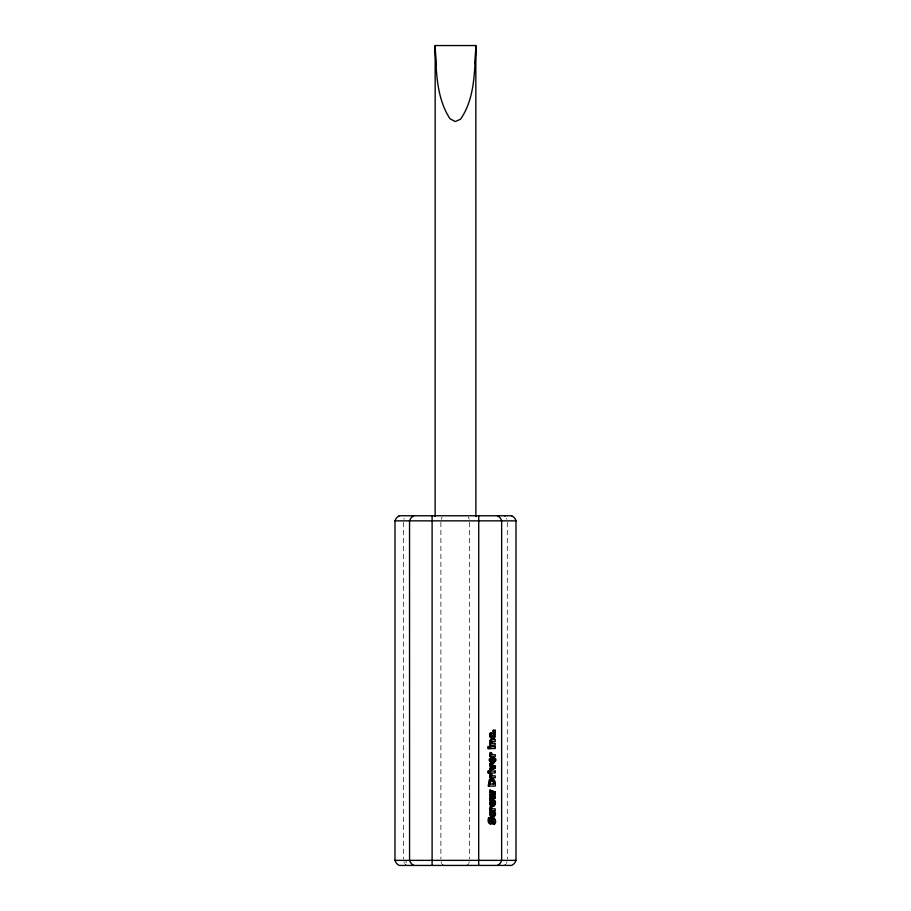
<?xml version="1.0" encoding="UTF-8"?>
<svg xmlns="http://www.w3.org/2000/svg" width="911" height="911" viewBox="0 0 911 911"><rect width="100%" height="100%" fill="white"/><g stroke="black" fill="none" stroke-linecap="round" stroke-linejoin="round"><path stroke-width="0.68" stroke-dasharray="4.55 3.42" d="M507.313 522.276L507.313 858.936M469.507 522.276L469.507 858.936M440.89 522.276L440.89 858.936M406.101 860.36L406.101 862.899M403.527 522.276L403.527 858.936M469.199 861.931A8.358 3.997 -90 0 1 468.732 863.332M506.937 861.92A8.29 4.885 -90 0 1 506.379 863.332M404.484 863.332A8.256 5.022 -90 0 1 403.915 861.92M441.698 863.332A8.381 4.191 -90 0 1 441.209 861.931M468.345 517.061A8.358 3.997 90 0 1 469.199 519.281M506.584 518.325A8.29 4.885 -90 0 1 506.937 519.293M441.209 519.281A8.381 4.191 -90 0 1 442.12 517.061M403.915 519.293A8.256 5.022 -90 0 1 404.279 518.325"/><path stroke-width="1.37" d="M490.038 784.052L490.551 781.581L492.042 780.955M432.11 865.45L432.11 515.763M478.696 865.45L478.73 517.881M435.139 516.594L435.173 45.55L475.838 45.55L475.884 516.594M475.269 64.123L475.838 45.55M475.884 46.689C474.437 71.115 475.075 98.399 460.488 119.273L455.204 121.562L449.943 118.681C436.027 97.283 436.312 70.193 435.173 45.55M490.414 752.52L491.109 754.707L489.799 754.707L489.799 756.608L495.242 756.608L495.242 754.707L491.393 754.707M490.414 773.701L491.109 775.887L489.799 775.887L489.799 777.789L495.242 777.789L495.242 775.887L491.393 775.887M490.414 806.634L491.109 808.82L489.799 808.82L489.799 810.722L495.242 810.722L495.242 808.82L491.393 808.82M494.707 821.87L494.252 823.931M494.719 760.89L494.104 762.723M494.719 803.604L494.104 805.438M489.161 817.816L488.865 821.847L490.744 823.886M494.605 736.487C494.309 739.163 490.084 739.106 489.811 736.441A4.521 3.587 -90 0 1 489.754 734.152L490.05 733.139C493.921 731.647 489.48 736.589 492.851 736.589M494.605 814.969L493.352 816.768M490.676 733.139L490.38 734.152A4.521 3.587 -90 0 0 490.425 736.441C496.996 745.608 495.732 724.496 492.862 736.487M490.676 811.621L490.38 812.635A4.521 3.587 -90 0 0 490.425 814.924L492.213 816.951M491.929 822.132L490.733 823.783M492.373 820.071L493.238 819.718L493.511 821.688A4.555 3.61 -90 0 1 492.726 823.749L494.867 823.931C497.531 820.879 492.6 814.081 491.336 819.968C489.059 825.446 491.883 815.436 488.535 817.816C487.613 820.002 487.886 824.774 491.348 823.783L493.295 819.627L494.138 821.688A4.555 3.61 -90 0 1 493.341 823.749L493.341 823.931M489.719 818.499L490.004 817.816M489.628 782.071L490.835 781.023L493.113 781.217A2.016 1.594 -90 0 1 493.956 782.412L494.047 784.052L489.423 784.052M491.336 733.139C488.194 737.409 496.837 737.477 493.705 733.139M491.336 811.621C488.194 815.892 496.837 815.971 493.705 811.621M492.851 817.019L491.052 816.746L489.811 814.924A4.521 3.587 -90 0 1 489.754 812.635L490.05 811.621C493.921 810.141 489.48 815.072 492.851 815.072M493.739 763.122L492.805 763.589M493.739 805.836L492.805 806.292M492.862 814.969C493.808 806.133 498.556 817.008 492.236 817.019M489.799 770.353L495.242 768.178L495.242 766.105L489.799 763.93L489.799 765.878L493.614 767.108L489.799 768.349L489.799 770.353L495.242 768.178M489.799 768.349L492.988 767.108M489.799 794.21L493.614 793.117L489.799 794.21L489.799 795.884L493.614 797.034L489.799 797.968L489.799 799.96L493.42 798.64M489.799 799.96L495.242 798.207L495.242 796.18L492.122 795.109L495.242 794.039L495.242 792.023L489.799 790.247L489.799 792.206L492.988 793.117M492.544 794.756L495.242 794.039M489.799 797.968L493.614 797.034M492.054 800.336C489.401 800.985 489.742 805.723 492.293 806.303M492.498 761.744C494.229 753.648 495.994 761.425 492.498 761.744C493.899 751.86 486.918 762.234 492.293 763.589M492.498 804.447C494.229 796.362 495.994 804.14 492.498 804.447L492.498 800.291C488.364 799.596 488.888 807.237 492.862 806.349M491.587 759.455L490.619 760.537L492.213 761.744L492.213 759.455L491.587 759.455L491.587 761.744M492.213 759.455L491.234 760.537L492.213 761.744M491.587 802.158L490.619 803.251L492.213 804.459L492.213 802.158L491.587 802.158L491.587 804.459M492.213 802.158L491.234 803.251L492.213 804.459M492.623 817.497C490.107 817.326 491.507 821.802 489.617 821.676M492.236 763.646C504.933 756.05 480.154 756.232 492.862 763.646M492.236 806.349C496.415 807.18 496.78 798.07 491.951 800.291M492.099 739.493L490.403 740.586L490.949 743.296L489.799 743.296L489.799 745.198L495.242 745.198L495.242 743.296L491.2 743.296M491.644 741.429L495.242 741.406L495.242 739.493C492.487 738.012 487.84 740.131 490.334 743.296L490.414 745.198M492.851 741.406L491.61 741.827L491.826 743.296M399.269 515.763L511.72 515.763M395.01 520.853L515.99 520.853L515.99 860.36A8.415 8.062 -90 0 1 511.697 865.416L399.269 865.45A8.381 8.097 -90 0 1 394.975 860.371L395.01 520.853A8.381 8.097 -90 0 1 399.28 515.797M491.336 733.378L491.963 733.378M493.09 733.378L493.705 733.378M489.799 765.878L493.614 767.108M494.627 766.105L495.242 766.105M495.242 792.023L489.799 790.247M489.799 792.206L493.614 793.117M495.242 796.18L492.544 795.474M494.627 798.207L495.242 798.207M491.336 811.86L491.963 811.86M493.09 811.86L493.705 811.86M490.004 817.998L490.619 817.998M492.726 823.749L493.341 823.749M395.01 860.36L515.99 860.36M489.799 795.884L492.988 797.034M491.997 781.023L492.487 781.217A2.016 1.594 -90 0 1 493.341 782.412L493.42 784.052M489.799 763.93L493.42 765.559M405.976 865.336L405.794 865.177A8.256 5.022 -90 0 1 405.509 864.858M493.489 817.736L494.593 819.558M490.494 754.707C487.989 752.019 492.999 751.564 492.008 754.707M490.494 775.887C487.989 773.2 492.999 772.733 492.008 775.887M490.494 808.82C487.989 806.133 492.999 805.677 492.008 808.82M494.377 733.139L494.627 733.947M494.354 757.69L494.616 758.647M494.354 800.405L494.616 801.361M494.536 781.98L493.033 779.372L490.562 778.985A3.758 2.984 -90 0 0 489.196 779.884L488.228 786.079L495.242 786.079C495.812 783.38 495.083 778.051 491.177 778.985A3.758 2.984 -90 0 0 489.822 779.884L488.843 786.079M435.139 46.689L435.913 66.321M478.696 515.763L478.719 517.061M493.557 730.269L493.557 732.182M493.113 757.588L493.113 761.744M493.113 800.291L493.113 804.447M490.414 746.644L490.414 748.546M490.414 754.707L490.414 756.608M490.414 763.93L490.414 765.878M490.414 768.349L490.414 770.353M490.414 771.07L490.414 772.972M490.414 775.887L490.414 777.789M490.414 790.247L490.414 792.206M490.414 794.21L490.414 795.884M490.414 797.968L490.414 799.96M490.414 808.82L490.414 810.722M489.731 746.599L489.731 748.603M489.731 771.025L489.731 773.029M488.558 746.599L488.558 748.603M488.558 771.025L488.558 773.029M413.845 515.797A8.381 8.108 -90 0 0 409.54 520.841L409.563 860.36A8.381 8.108 -90 0 0 413.845 865.416M497.429 515.785A8.347 8.005 -90 0 1 501.654 520.841L501.631 860.36A8.347 8.005 -90 0 1 497.429 865.427M511.697 515.797A8.415 8.062 -90 0 1 516.025 520.841M467.901 864.858A8.358 3.997 -90 0 1 467.411 865.427M505.389 864.858A8.29 4.885 -90 0 1 504.808 865.439M443.099 865.416A8.381 4.191 -90 0 1 442.587 864.846M504.808 515.774A8.29 4.885 -90 0 1 505.104 516.047M495.242 730.269L492.931 730.269L492.931 732.182L495.242 732.182L495.242 730.269M495.242 746.644L487.932 746.599L487.932 748.603L495.242 748.546L495.242 746.644M495.242 771.07L487.932 771.025L487.932 773.029L495.242 772.972L495.242 771.07"/></g></svg>
